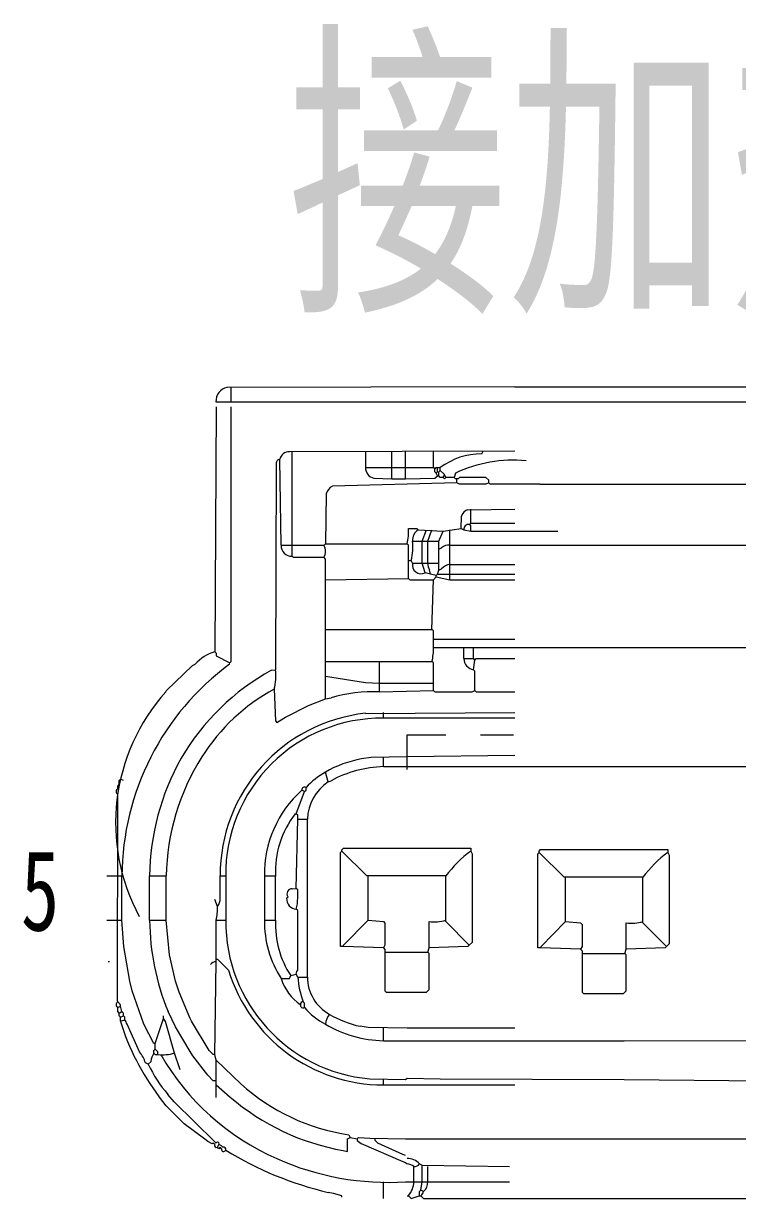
# Model space of a CAD drawing. Header units: inches. Extents: x 47316 to 59086, y 3141 to 11743.
# Drawn here: x 53815.33 to 53830.81, y 9923.17 to 9948.64 of the extents above; entities that cross this region are included whole.
import ezdxf

# ---------------------------------------------------------------- set-up
doc = ezdxf.new("R2010")
doc.units = ezdxf.units.IN
doc.header["$MEASUREMENT"] = 0
doc.styles.add('MtX_FangSong_GB2312', font='')
doc.styles.get('MtX_FangSong_GB2312').set_extended_font_data('FangSong_GB2312')

msp = doc.modelspace()

# ---------------------------------------------------------------- linework, layer by layer
at = {"color": 0, "linetype": 'Continuous', "lineweight": 15}
for p, q in [((53825.979, 9940.768), (53819.739, 9940.753)), ((53819.829, 9940.438), (53819.829, 9940.768)), ((53819.502, 9940.333), (53819.472, 9935.023)), ((53819.499, 9940.438), (53819.829, 9940.438)), ((53819.829, 9940.438), (53825.979, 9940.438)), ((53819.832, 9934.813), (53819.832, 9940.333)), ((53825.982, 9939.373), (53821.092, 9939.358)), ((53821.152, 9937.333), (53821.152, 9939.373)), ((53822.742, 9939.373), (53822.742, 9939.013)), ((53823.312, 9939.013), (53823.312, 9939.373)), ((53823.612, 9939.013), (53823.612, 9939.373)), ((53824.212, 9939.013), (53824.212, 9939.373)), ((53825.262, 9939.313), (53825.292, 9939.373)), ((53820.807, 9939.103), (53820.792, 9934.633)), ((53820.912, 9937.333), (53820.882, 9939.193)), ((53822.742, 9939.013), (53823.312, 9939.013)), ((53823.312, 9939.013), (53823.612, 9939.013)), ((53823.312, 9938.773), (53823.312, 9939.013)), ((53823.612, 9939.013), (53824.212, 9939.013)), ((53823.612, 9938.773), (53823.612, 9939.013)), ((53824.212, 9939.013), (53824.242, 9938.983)), ((53824.242, 9938.983), (53824.272, 9939.013)), ((53824.242, 9938.923), (53824.242, 9938.983)), ((53824.272, 9939.013), (53824.362, 9939.013)), ((53824.302, 9938.923), (53824.302, 9939.013)), ((53824.362, 9938.953), (53824.362, 9939.013)), ((53822.923, 9938.787), (53823.312, 9938.773)), ((53823.312, 9938.773), (53823.612, 9938.773)), ((53823.612, 9938.773), (53824.241, 9938.787)), ((53824.241, 9938.787), (53824.302, 9938.833)), ((53824.272, 9938.893), (53824.242, 9938.923)), ((53824.272, 9938.893), (53824.302, 9938.923)), ((53824.302, 9938.833), (53824.272, 9938.893)), ((53824.302, 9938.833), (53824.332, 9938.833)), ((53824.332, 9938.923), (53824.362, 9938.953)), ((53824.332, 9938.833), (53824.332, 9938.923)), ((53824.362, 9938.803), (53824.332, 9938.833)), ((53824.452, 9938.863), (53824.362, 9938.953)), ((53824.422, 9938.803), (53824.362, 9938.803)), ((53824.422, 9938.803), (53824.452, 9938.863)), ((53824.452, 9938.773), (53824.422, 9938.803)), ((53824.482, 9938.803), (53824.452, 9938.863)), ((53824.482, 9938.803), (53824.452, 9938.773)), ((53824.662, 9938.803), (53824.482, 9938.803)), ((53824.692, 9938.893), (53824.662, 9938.803)), ((53824.692, 9938.773), (53824.662, 9938.803)), ((53824.752, 9938.773), (53824.692, 9938.773)), ((53824.722, 9938.683), (53824.722, 9938.773)), ((53824.782, 9938.803), (53824.752, 9938.773)), ((53825.352, 9938.803), (53824.782, 9938.803)), ((53825.412, 9938.743), (53825.352, 9938.803)), ((53825.412, 9938.683), (53825.412, 9938.743)), ((53824.722, 9938.683), (53822.025, 9938.614)), ((53824.782, 9938.653), (53824.722, 9938.683)), ((53825.352, 9938.653), (53824.782, 9938.653)), ((53825.412, 9938.683), (53825.352, 9938.653)), ((53825.442, 9938.653), (53825.412, 9938.683)), ((53826.522, 9938.653), (53825.442, 9938.653)), ((53821.887, 9938.443), (53821.872, 9937.363)), ((53824.812, 9937.693), (53824.825, 9937.962)), ((53824.962, 9938.098), (53825.982, 9938.113)), ((53825.022, 9937.813), (53825.022, 9938.113)), ((53823.672, 9937.693), (53823.852, 9937.693)), ((53823.852, 9937.693), (53823.882, 9937.663)), ((53824.422, 9937.633), (53824.812, 9937.693)), ((53824.812, 9937.693), (53824.872, 9937.663)), ((53824.992, 9937.783), (53825.022, 9937.813)), ((53825.022, 9937.753), (53824.992, 9937.783)), ((53825.022, 9937.813), (53825.982, 9937.813)), ((53825.022, 9937.633), (53825.022, 9937.753)), ((53823.882, 9937.663), (53824.422, 9937.633)), ((53823.972, 9937.423), (53824.062, 9937.663)), ((53824.092, 9937.423), (53824.182, 9937.663)), ((53824.332, 9937.423), (53824.422, 9937.633)), ((53824.572, 9937.333), (53824.572, 9937.663)), ((53824.872, 9937.663), (53825.022, 9937.633)), ((53825.022, 9937.633), (53826.912, 9937.633)), ((53820.912, 9937.333), (53821.152, 9937.333)), ((53821.152, 9937.333), (53821.842, 9937.333)), ((53821.152, 9937.093), (53821.152, 9937.333)), ((53821.842, 9937.333), (53821.872, 9937.363)), ((53821.872, 9937.363), (53823.642, 9937.363)), ((53823.672, 9937.333), (53823.642, 9937.363)), ((53823.672, 9937.003), (53823.672, 9937.333)), ((53823.762, 9937.423), (53823.972, 9937.423)), ((53823.972, 9937.423), (53824.092, 9937.423)), ((53823.972, 9936.943), (53823.972, 9937.423)), ((53824.092, 9937.423), (53824.332, 9937.423)), ((53824.092, 9936.943), (53824.092, 9937.423)), ((53824.332, 9937.243), (53824.332, 9937.423)), ((53824.332, 9937.243), (53824.392, 9937.273)), ((53824.332, 9936.943), (53824.332, 9937.243)), ((53824.572, 9937.333), (53827.392, 9937.333)), ((53824.572, 9936.913), (53824.572, 9937.333)), ((53821.182, 9937.063), (53821.152, 9937.093)), ((53821.842, 9937.063), (53821.182, 9937.063)), ((53821.872, 9937.033), (53821.842, 9937.063)), ((53821.872, 9936.583), (53821.872, 9937.033)), ((53823.672, 9937.003), (53823.732, 9937.003)), ((53823.672, 9936.613), (53823.672, 9937.003)), ((53823.762, 9936.943), (53823.732, 9937.003)), ((53823.762, 9936.943), (53823.972, 9936.943)), ((53823.972, 9936.943), (53824.092, 9936.943)), ((53824.032, 9936.733), (53823.972, 9936.943)), ((53824.092, 9936.943), (53824.332, 9936.943)), ((53824.332, 9936.793), (53824.332, 9936.943)), ((53824.152, 9936.703), (53824.032, 9936.733)), ((53824.152, 9936.703), (53824.128, 9936.796)), ((53824.272, 9936.673), (53824.152, 9936.703)), ((53824.272, 9936.673), (53824.302, 9936.703)), ((53824.272, 9936.643), (53824.272, 9936.673)), ((53824.302, 9936.703), (53824.332, 9936.793)), ((53824.302, 9936.703), (53824.572, 9936.703)), ((53824.332, 9936.793), (53824.392, 9936.823)), ((53824.572, 9936.913), (53825.982, 9936.913)), ((53824.572, 9936.703), (53824.572, 9936.913)), ((53824.572, 9936.703), (53825.982, 9936.703)), ((53824.572, 9936.583), (53824.572, 9936.703)), ((53821.872, 9936.583), (53823.672, 9936.613)), ((53821.872, 9935.503), (53821.872, 9936.583)), ((53823.672, 9936.613), (53823.702, 9936.583)), ((53823.702, 9936.583), (53824.212, 9936.583)), ((53824.182, 9935.503), (53824.212, 9936.583)), ((53824.212, 9936.583), (53824.272, 9936.643)), ((53824.272, 9936.643), (53824.572, 9936.583)), ((53824.572, 9936.583), (53825.982, 9936.583)), ((53821.872, 9935.503), (53824.182, 9935.503)), ((53821.872, 9934.813), (53821.872, 9935.503)), ((53824.212, 9935.473), (53824.182, 9935.503)), ((53824.212, 9935.293), (53824.212, 9935.473)), ((53824.212, 9935.293), (53825.982, 9935.293)), ((53824.212, 9935.113), (53824.212, 9935.293)), ((53819.472, 9935.023), (53819.502, 9934.993)), ((53819.502, 9934.993), (53819.502, 9934.933)), ((53819.502, 9934.933), (53819.802, 9934.783)), ((53824.212, 9935.113), (53825.982, 9935.113)), ((53824.872, 9934.873), (53824.872, 9935.113)), ((53825.082, 9934.873), (53825.082, 9935.113)), ((53818.428, 9934.18), (53818.992, 9934.723)), ((53818.992, 9934.723), (53819.052, 9934.753)), ((53819.796, 9934.756), (53819.802, 9934.783)), ((53819.802, 9934.783), (53819.832, 9934.813)), ((53820.705, 9934.622), (53820.792, 9934.633)), ((53821.872, 9934.813), (53824.182, 9934.813)), ((53821.872, 9934.483), (53821.872, 9934.813)), ((53823.042, 9934.333), (53823.042, 9934.813)), ((53824.212, 9934.783), (53824.182, 9934.813)), ((53824.212, 9934.333), (53824.212, 9934.783)), ((53824.872, 9934.873), (53825.082, 9934.873)), ((53825.112, 9934.843), (53825.082, 9934.873)), ((53825.082, 9934.633), (53825.112, 9934.843)), ((53825.112, 9934.603), (53825.082, 9934.633)), ((53825.112, 9934.843), (53825.142, 9934.873)), ((53825.142, 9934.873), (53825.982, 9934.873)), ((53822.743, 9934.346), (53821.872, 9934.483)), ((53821.872, 9934.003), (53821.872, 9934.483)), ((53825.112, 9934.183), (53825.112, 9934.603)), ((53818.416, 9934.156), (53818.428, 9934.18)), ((53820.762, 9934.213), (53820.792, 9933.523)), ((53823.042, 9934.333), (53822.743, 9934.346)), ((53824.212, 9934.333), (53823.042, 9934.333)), ((53823.042, 9934.153), (53823.042, 9934.333)), ((53823.042, 9934.153), (53824.212, 9934.183)), ((53824.212, 9934.183), (53824.212, 9934.333)), ((53824.212, 9934.183), (53824.242, 9934.153)), ((53824.242, 9934.153), (53825.052, 9934.153)), ((53825.052, 9934.153), (53825.112, 9934.183)), ((53825.112, 9934.183), (53825.142, 9934.153)), ((53825.142, 9934.153), (53825.982, 9934.153)), ((53821.509, 9933.859), (53821.872, 9934.003)), ((53821.872, 9934.003), (53821.995, 9934.024)), ((53821.005, 9933.607), (53821.509, 9933.859)), ((53822.742, 9933.688), (53825.982, 9933.703)), ((53823.132, 9933.583), (53823.132, 9933.703)), ((53820.792, 9933.523), (53820.822, 9933.493)), ((53820.822, 9933.493), (53820.879, 9933.529)), ((53820.879, 9933.529), (53821.005, 9933.607)), ((53825.982, 9933.583), (53823.132, 9933.583)), ((53823.642, 9932.743), (53823.642, 9933.223)), ((53823.642, 9933.223), (53824.482, 9933.223)), ((53825.232, 9933.223), (53825.952, 9933.223)), ((53822.862, 9932.729), (53822.654, 9932.7)), ((53823.642, 9932.743), (53822.862, 9932.729)), ((53823.132, 9932.533), (53823.132, 9932.743)), ((53825.982, 9932.773), (53823.642, 9932.743)), ((53823.642, 9932.533), (53823.642, 9932.743)), ((53821.932, 9932.203), (53821.872, 9932.413)), ((53823.132, 9932.533), (53823.642, 9932.533)), ((53823.642, 9932.473), (53823.642, 9932.533)), ((53823.642, 9932.533), (53825.982, 9932.533)), ((53817.372, 9932.113), (53817.402, 9932.143)), ((53817.372, 9932.053), (53817.372, 9932.113)), ((53817.402, 9932.233), (53817.432, 9932.263)), ((53817.402, 9932.143), (53817.402, 9932.233)), ((53817.492, 9932.233), (53817.432, 9932.263)), ((53821.452, 9932.023), (53821.452, 9932.083)), ((53821.932, 9932.203), (53821.995, 9932.227)), ((53817.366, 9927.46), (53817.372, 9931.933)), ((53821.242, 9931.513), (53821.422, 9931.993)), ((53821.422, 9931.993), (53821.362, 9932.023)), ((53821.422, 9931.993), (53821.452, 9932.023)), ((53821.215, 9931.507), (53821.242, 9931.513)), ((53821.272, 9931.483), (53821.242, 9931.513)), ((53821.242, 9929.893), (53821.272, 9931.393)), ((53821.272, 9931.393), (53821.272, 9931.483)), ((53821.272, 9931.393), (53821.482, 9931.393)), ((53821.482, 9929.683), (53821.482, 9931.393)), ((53822.202, 9930.673), (53822.232, 9930.703)), ((53822.202, 9929.683), (53822.202, 9930.673)), ((53822.232, 9930.733), (53822.262, 9930.763)), ((53822.232, 9930.703), (53822.232, 9930.733)), ((53822.772, 9930.163), (53822.232, 9930.703)), ((53822.262, 9930.763), (53823.642, 9930.763)), ((53823.642, 9930.763), (53825.022, 9930.763)), ((53825.022, 9930.763), (53825.022, 9930.703)), ((53825.022, 9930.703), (53825.052, 9930.643)), ((53825.052, 9930.643), (53825.052, 9928.723)), ((53826.475, 9930.644), (53826.505, 9930.674)), ((53826.475, 9929.654), (53826.475, 9930.644)), ((53826.505, 9930.704), (53826.535, 9930.734)), ((53826.505, 9930.674), (53826.505, 9930.704)), ((53827.045, 9930.134), (53826.505, 9930.674)), ((53826.535, 9930.734), (53827.915, 9930.734)), ((53827.915, 9930.734), (53829.295, 9930.734)), ((53829.295, 9930.734), (53829.295, 9930.674)), ((53829.295, 9930.674), (53829.325, 9930.614)), ((53829.325, 9930.614), (53829.325, 9928.694)), ((53817.132, 9930.163), (53817.462, 9930.163)), ((53817.462, 9929.683), (53817.462, 9930.163)), ((53818.062, 9930.163), (53818.422, 9930.163)), ((53818.062, 9929.683), (53818.062, 9930.163)), ((53818.422, 9929.683), (53818.422, 9930.163)), ((53819.592, 9930.163), (53819.712, 9930.163)), ((53819.592, 9929.683), (53819.592, 9930.163)), ((53819.712, 9930.163), (53819.712, 9929.683)), ((53820.552, 9930.163), (53820.792, 9930.163)), ((53820.552, 9930.163), (53820.552, 9929.683)), ((53820.792, 9929.683), (53820.792, 9930.163)), ((53823.642, 9930.163), (53822.772, 9930.163)), ((53822.802, 9929.683), (53822.802, 9930.163)), ((53824.482, 9930.163), (53823.642, 9930.163)), ((53824.482, 9929.683), (53824.482, 9930.163)), ((53827.915, 9930.134), (53827.045, 9930.134)), ((53827.075, 9929.654), (53827.075, 9930.134)), ((53828.755, 9930.134), (53827.915, 9930.134)), ((53828.755, 9929.654), (53828.755, 9930.134)), ((53821.155, 9929.882), (53821.242, 9929.893)), ((53821.272, 9929.863), (53821.242, 9929.893)), ((53821.272, 9929.683), (53821.272, 9929.863)), ((53817.462, 9929.203), (53817.462, 9929.683)), ((53818.062, 9929.203), (53818.062, 9929.683)), ((53818.422, 9929.203), (53818.422, 9929.683)), ((53819.532, 9929.503), (53819.472, 9929.653)), ((53819.712, 9929.683), (53819.712, 9929.203)), ((53820.552, 9929.683), (53820.552, 9929.203)), ((53820.792, 9929.203), (53820.792, 9929.683)), ((53821.032, 9929.683), (53821.062, 9929.713)), ((53821.482, 9927.973), (53821.482, 9929.683)), ((53822.202, 9928.633), (53822.202, 9929.683)), ((53822.802, 9929.203), (53822.802, 9929.683)), ((53824.482, 9929.203), (53824.482, 9929.683)), ((53826.475, 9928.604), (53826.475, 9929.654)), ((53827.075, 9929.174), (53827.075, 9929.654)), ((53828.755, 9929.174), (53828.755, 9929.654)), ((53821.272, 9929.413), (53821.242, 9929.443)), ((53821.272, 9928.123), (53821.272, 9929.413)), ((53817.132, 9929.203), (53817.462, 9929.203)), ((53817.506, 9928.634), (53817.462, 9929.203)), ((53818.062, 9929.203), (53818.422, 9929.203)), ((53818.495, 9928.455), (53818.422, 9929.203)), ((53819.502, 9929.203), (53819.712, 9929.203)), ((53819.502, 9928.363), (53819.502, 9929.203)), ((53820.552, 9929.203), (53820.792, 9929.203)), ((53822.268, 9928.66), (53822.802, 9929.203)), ((53822.802, 9929.203), (53823.132, 9929.173)), ((53823.132, 9929.173), (53823.162, 9929.143)), ((53823.162, 9929.143), (53823.162, 9928.663)), ((53824.122, 9928.603), (53824.122, 9929.173)), ((53824.482, 9929.173), (53824.482, 9929.203)), ((53824.992, 9928.663), (53824.482, 9929.173)), ((53826.541, 9928.631), (53827.075, 9929.174)), ((53827.075, 9929.174), (53827.405, 9929.144)), ((53827.405, 9929.144), (53827.435, 9929.114)), ((53827.435, 9929.114), (53827.435, 9928.634)), ((53828.395, 9928.574), (53828.395, 9929.144)), ((53828.755, 9929.144), (53828.755, 9929.174)), ((53829.265, 9928.634), (53828.755, 9929.144)), ((53817.631, 9927.88), (53817.506, 9928.634)), ((53822.262, 9928.633), (53822.202, 9928.633)), ((53822.262, 9928.633), (53822.268, 9928.66)), ((53823.132, 9928.603), (53822.262, 9928.633)), ((53823.162, 9928.663), (53823.132, 9928.603)), ((53823.132, 9928.603), (53823.162, 9928.573)), ((53823.162, 9928.573), (53823.162, 9928.513)), ((53824.092, 9928.513), (53824.122, 9928.603)), ((53824.962, 9928.633), (53824.122, 9928.603)), ((53824.992, 9928.663), (53824.962, 9928.633)), ((53825.052, 9928.723), (53824.992, 9928.663)), ((53826.535, 9928.604), (53826.475, 9928.604)), ((53826.535, 9928.604), (53826.541, 9928.631)), ((53827.405, 9928.574), (53826.535, 9928.604)), ((53827.435, 9928.634), (53827.405, 9928.574)), ((53827.405, 9928.574), (53827.435, 9928.544)), ((53827.435, 9928.544), (53827.435, 9928.484)), ((53828.365, 9928.484), (53828.395, 9928.574)), ((53829.235, 9928.604), (53828.395, 9928.574)), ((53829.265, 9928.634), (53829.235, 9928.604)), ((53829.325, 9928.694), (53829.265, 9928.634)), ((53817.192, 9928.303), (53817.162, 9928.303)), ((53818.623, 9927.88), (53818.495, 9928.455)), ((53819.472, 9926.293), (53819.502, 9928.303)), ((53819.502, 9928.363), (53819.532, 9928.363)), ((53819.502, 9928.303), (53819.502, 9928.363)), ((53819.532, 9928.363), (53819.772, 9928.123)), ((53823.162, 9928.513), (53823.642, 9928.513)), ((53823.162, 9928.513), (53823.162, 9927.673)), ((53823.642, 9928.513), (53824.092, 9928.513)), ((53824.122, 9928.483), (53824.092, 9928.513)), ((53824.122, 9927.703), (53824.122, 9928.483)), ((53827.435, 9928.484), (53827.915, 9928.484)), ((53827.435, 9928.484), (53827.435, 9927.644)), ((53827.915, 9928.484), (53828.365, 9928.484)), ((53828.395, 9928.454), (53828.365, 9928.484)), ((53828.395, 9927.674), (53828.395, 9928.454)), ((53821.122, 9928.003), (53821.242, 9928.033)), ((53821.242, 9928.033), (53821.251, 9928.09)), ((53821.272, 9927.973), (53821.242, 9928.033)), ((53821.251, 9928.09), (53821.272, 9928.123)), ((53817.683, 9927.676), (53817.631, 9927.88)), ((53818.701, 9927.646), (53818.623, 9927.88)), ((53820.912, 9927.943), (53821.092, 9927.943)), ((53821.092, 9927.943), (53821.122, 9928.003)), ((53821.272, 9927.973), (53821.482, 9927.973)), ((53817.936, 9926.95), (53817.683, 9927.676)), ((53818.938, 9927.076), (53818.701, 9927.646)), ((53823.162, 9927.673), (53823.192, 9927.643)), ((53823.192, 9927.643), (53823.612, 9927.643)), ((53823.612, 9927.643), (53824.062, 9927.643)), ((53824.062, 9927.643), (53824.092, 9927.673)), ((53824.092, 9927.673), (53824.122, 9927.703)), ((53827.435, 9927.644), (53827.465, 9927.614)), ((53827.465, 9927.614), (53827.885, 9927.614)), ((53827.885, 9927.614), (53828.335, 9927.614)), ((53828.335, 9927.614), (53828.365, 9927.644)), ((53828.365, 9927.644), (53828.395, 9927.674)), ((53817.372, 9927.433), (53817.366, 9927.46)), ((53817.432, 9927.373), (53817.372, 9927.433)), ((53817.372, 9927.313), (53817.432, 9927.343)), ((53817.372, 9927.223), (53817.372, 9927.313)), ((53817.432, 9927.343), (53817.432, 9927.373)), ((53817.462, 9927.223), (53817.432, 9927.343)), ((53821.422, 9927.403), (53821.392, 9927.433)), ((53821.422, 9927.313), (53821.422, 9927.403)), ((53817.402, 9927.193), (53817.372, 9927.223)), ((53817.402, 9927.193), (53817.462, 9927.223)), ((53817.402, 9927.133), (53817.402, 9927.193)), ((53817.432, 9927.103), (53817.402, 9927.133)), ((53817.432, 9927.103), (53817.492, 9927.133)), ((53817.432, 9927.013), (53817.432, 9927.103)), ((53817.432, 9927.013), (53817.522, 9927.043)), ((53817.492, 9927.193), (53817.462, 9927.223)), ((53817.492, 9927.133), (53817.492, 9927.193)), ((53817.522, 9927.103), (53817.492, 9927.133)), ((53817.522, 9927.043), (53817.522, 9927.103)), ((53818.182, 9926.533), (53818.362, 9927.073)), ((53818.362, 9927.073), (53818.362, 9927.133)), ((53818.406, 9927.007), (53818.362, 9927.073)), ((53818.602, 9926.323), (53818.406, 9927.007)), ((53818.626, 9926.89), (53818.461, 9927.226)), ((53818.968, 9927.016), (53818.938, 9927.076)), ((53819.352, 9926.383), (53818.968, 9927.016)), ((53817.846, 9926.35), (53817.573, 9926.95)), ((53818.152, 9926.533), (53817.936, 9926.95)), ((53818.939, 9926.358), (53818.626, 9926.89)), ((53822.802, 9926.877), (53822.624, 9926.905)), ((53823.642, 9926.863), (53822.802, 9926.877)), ((53823.132, 9926.593), (53823.132, 9926.863)), ((53825.982, 9926.863), (53823.642, 9926.863)), ((53818.182, 9926.533), (53818.152, 9926.533)), ((53818.182, 9926.413), (53818.182, 9926.533)), ((53823.132, 9926.593), (53823.642, 9926.593)), ((53823.642, 9926.593), (53828.352, 9926.593)), ((53818.152, 9926.383), (53818.182, 9926.413)), ((53818.152, 9926.323), (53818.152, 9926.383)), ((53818.152, 9926.323), (53818.182, 9926.293)), ((53818.242, 9926.353), (53818.182, 9926.413)), ((53818.182, 9926.293), (53818.242, 9926.293)), ((53818.242, 9926.293), (53818.242, 9926.353)), ((53818.722, 9925.963), (53818.602, 9926.323)), ((53818.999, 9926.268), (53818.939, 9926.358)), ((53819.322, 9925.843), (53818.999, 9926.268)), ((53819.442, 9926.293), (53819.352, 9926.383)), ((53819.472, 9926.293), (53819.442, 9926.293)), ((53819.502, 9926.173), (53819.472, 9926.293)), ((53818.032, 9926.083), (53817.972, 9926.113)), ((53818.032, 9926.083), (53818.092, 9926.143)), ((53819.502, 9925.723), (53819.502, 9926.173)), ((53819.502, 9926.173), (53820.036, 9925.656)), ((53819.442, 9925.723), (53819.322, 9925.843)), ((53819.502, 9925.723), (53819.442, 9925.723)), ((53819.502, 9925.633), (53819.502, 9925.723)), ((53822.832, 9925.767), (53823.612, 9925.753)), ((53823.132, 9925.633), (53823.132, 9925.753)), ((53823.612, 9925.753), (53823.642, 9925.783)), ((53823.642, 9925.783), (53824.361, 9925.769)), ((53824.361, 9925.769), (53828.352, 9925.753)), ((53819.502, 9925.363), (53819.502, 9925.633)), ((53819.502, 9925.633), (53819.809, 9925.37)), ((53823.132, 9925.633), (53823.612, 9925.633)), ((53823.612, 9925.633), (53825.982, 9925.633)), ((53818.279, 9925.369), (53818.265, 9925.388)), ((53818.422, 9925.183), (53818.279, 9925.369)), ((53818.595, 9925.267), (53818.459, 9925.429)), ((53819.472, 9924.403), (53818.595, 9925.267)), ((53818.812, 9924.793), (53818.422, 9925.183)), ((53819.257, 9924.456), (53818.812, 9924.793)), ((53819.327, 9924.41), (53819.257, 9924.456)), ((53822.352, 9924.463), (53822.412, 9924.493)), ((53822.352, 9924.193), (53822.352, 9924.463)), ((53822.382, 9924.553), (53822.412, 9924.493)), ((53822.412, 9924.493), (53822.562, 9924.463)), ((53822.562, 9924.463), (53822.592, 9924.493)), ((53822.562, 9924.463), (53822.562, 9924.433)), ((53822.592, 9924.493), (53822.832, 9924.477)), ((53822.832, 9924.477), (53823.612, 9924.463)), ((53822.952, 9924.433), (53822.952, 9924.463)), ((53823.612, 9924.463), (53825.982, 9924.463)), ((53819.418, 9924.361), (53819.327, 9924.41)), ((53819.442, 9924.373), (53819.418, 9924.361)), ((53819.472, 9924.343), (53819.442, 9924.373)), ((53819.502, 9924.373), (53819.472, 9924.403)), ((53819.532, 9924.283), (53819.562, 9924.343)), ((53819.562, 9924.253), (53819.532, 9924.283)), ((53819.622, 9924.313), (53819.562, 9924.343)), ((53819.592, 9924.283), (53819.562, 9924.253)), ((53819.622, 9924.253), (53819.592, 9924.283)), ((53819.652, 9924.283), (53819.622, 9924.313)), ((53822.26, 9924.211), (53822.352, 9924.193)), ((53822.562, 9924.433), (53822.649, 9924.367)), ((53822.649, 9924.367), (53823.549, 9923.977)), ((53823.012, 9924.373), (53822.952, 9924.433)), ((53823.549, 9924.127), (53823.012, 9924.373)), ((53823.612, 9924.103), (53823.549, 9924.127)), ((53823.549, 9923.977), (53823.612, 9923.953)), ((53823.612, 9923.953), (53823.642, 9923.923)), ((53823.792, 9923.533), (53823.792, 9923.863)), ((53823.912, 9923.923), (53823.972, 9923.893)), ((53823.972, 9923.893), (53825.862, 9923.863)), ((53823.972, 9923.533), (53823.972, 9923.893)), ((53824.092, 9923.533), (53824.092, 9923.863)), ((53823.132, 9923.173), (53823.132, 9923.533)), ((53823.612, 9923.533), (53823.792, 9923.533)), ((53823.792, 9923.533), (53823.972, 9923.533)), ((53823.942, 9923.353), (53823.972, 9923.533)), ((53823.972, 9923.533), (53824.092, 9923.533)), ((53824.092, 9923.533), (53825.862, 9923.533)), ((53822.05, 9923.281), (53821.934, 9923.305)), ((53822.232, 9923.233), (53822.05, 9923.281)), ((53822.232, 9923.203), (53822.232, 9923.233)), ((53823.642, 9923.233), (53823.672, 9923.233)), ((53823.672, 9923.233), (53823.732, 9923.173)), ((53823.732, 9923.173), (53823.885, 9923.227)), ((53823.885, 9923.227), (53823.912, 9923.233)), ((53823.912, 9923.323), (53823.942, 9923.353)), ((53823.912, 9923.233), (53823.912, 9923.323)), ((53823.912, 9923.233), (53823.942, 9923.233)), ((53824.002, 9923.323), (53823.942, 9923.353)), ((53823.942, 9923.233), (53824.002, 9923.173)), ((53824.002, 9923.173), (53825.862, 9923.173))]:
    msp.add_line(p, q, dxfattribs=at)
at = {"color": 0, "lineweight": 15}
for p, q in [((53825.979, 9940.768), (53839.795, 9940.768)), ((53825.979, 9940.438), (53838.97, 9940.438)), ((53826.522, 9938.653), (53839.887, 9938.653)), ((53827.392, 9937.333), (53839.902, 9937.333)), ((53825.982, 9935.113), (53839.797, 9935.113)), ((53825.982, 9932.533), (53839.677, 9932.533)), ((53828.352, 9926.593), (53842.077, 9926.608)), ((53828.352, 9925.753), (53840.157, 9925.633)), ((53825.982, 9924.463), (53839.092, 9924.463)), ((53825.862, 9923.173), (53839.092, 9923.173))]:
    msp.add_line(p, q, dxfattribs=at)
at = {"color": 0, "linetype": 'Continuous', "lineweight": 15}
for centre, radius, start, end in [((53819.8, 9940.458), 0.301, 101.5503, 183.838), ((53821.091, 9939.143), 0.215, 89.829, 166.4924), ((53825.258, 9937.825), 1.488, 89.8411, 127.0288), ((53820.888, 9939.112), 0.0814, 94.0839, 186.2915), ((53822.964, 9939.005), 0.222, 178.0086, 259.3345), ((53825.942, 9936.28), 2.896, 84.4509, 115.565), ((53822.155, 9938.367), 0.279, 117.7983, 164.3538), ((53824.992, 9937.932), 0.169, 99.9878, 169.8982), ((53822.623, 9937.622), 1.052, 345.7427, 3.8685), ((53824.979, 9937.676), 0.108, 82.9988, 187.0012), ((53824.017, 9937.445), 0.256, 121.8434, 185.0265), ((53821.145, 9937.326), 0.233, 178.2149, 271.7851), ((53821.561, 9937.198), 0.312, 334.359, 25.641), ((53822.556, 9937.298), 1.213, 345.9171, 5.9117), ((53824.548, 9937.103), 0.231, 84.1756, 132.6943), ((53823.946, 9936.902), 0.189, 167.3576, 296.8924), ((53824.371, 9936.933), 0.279, 178.0287, 209.4928), ((53824.587, 9936.657), 0.256, 93.4322, 139.6979), ((53819.762, 9934.11), 0.959, 107.638, 137.8325), ((53823.206, 9935.062), 1.008, 345.6848, 2.894), ((53823.216, 9930.129), 5.754, 126.4667, 179.6572), ((53819.715, 9934.499), 1.085, 344.7269, 7.1019), ((53825.123, 9934.881), 0.251, 181.7698, 260.6021), ((53823.176, 9930.124), 5.133, 118.7846, 149.6669), ((53821.576, 9931.311), 4.252, 138.0048, 208.4389), ((53822.772, 9930.498), 4.223, 118.414, 147.8469), ((53822.912, 9930.894), 3.261, 87.7165, 106.3314), ((53823.12, 9930.18), 3.529, 96.1567, 180.2741), ((53823.095, 9930.199), 3.384, 89.3826, 180.6174), ((53823.378, 9930.107), 5.316, 150.6083, 179.3949), ((53823.366, 9930.089), 4.945, 147.497, 179.1412), ((53823.073, 9930.353), 2.385, 100.1259, 120.2422), ((53822.719, 9930.903), 1.731, 119.2836, 137.0308), ((53823.201, 9930.012), 2.522, 91.5612, 118.5649), ((53821.42, 9932.033), 0.0592, 57.6526, 189.7276), ((53822.499, 9931.358), 1.017, 123.8496, 178.0412), ((53817.402, 9931.993), 0.0671, 116.5651, 243.4349), ((53822.993, 9930.206), 2.442, 131.9223, 181.013), ((53822.807, 9930.267), 2.018, 142.0916, 182.9675), ((53826.667, 9928.518), 2.735, 126.9747, 143.0253), ((53830.94, 9928.489), 2.735, 126.9747, 143.0253), ((53821.144, 9929.778), 0.105, 84.4946, 218.1592), ((53819.334, 9929.669), 0.258, 320.0219, 3.1082), ((53821.259, 9929.669), 0.227, 176.5841, 265.7877), ((53820.315, 9929.681), 0.957, 345.6157, 0.1343), ((53818.526, 9929.452), 1.008, 345.6848, 2.894), ((53823.418, 9929.255), 5.356, 180.5586, 202.2618), ((53823.134, 9929.176), 3.422, 179.5478, 264.9499), ((53822.809, 9929.167), 2.258, 179.0756, 212.8152), ((53822.803, 9929.111), 2.014, 177.3757, 213.3768), ((53824.223, 9930.137), 0.969, 264.0204, 285.5069), ((53828.496, 9930.108), 0.969, 264.0204, 285.5069), ((53819.499, 9928.158), 0.145, 88.9334, 144.1967), ((53823.143, 9929.16), 3.527, 197.0936, 269.8242), ((53821.984, 9928.293), 1.128, 198.0867, 234.682), ((53823.205, 9928.119), 1.938, 184.3253, 200.7324), ((53822.416, 9927.979), 0.934, 180.3893, 240.912), ((53817.402, 9927.373), 0.0671, 116.5651, 243.4349), ((53821.377, 9927.388), 0.0474, 71.5651, 198.4349), ((53821.389, 9927.36), 0.058, 167.5604, 305.0594), ((53822.549, 9928.26), 1.472, 220.0534, 242.627), ((53822.273, 9928.467), 5.055, 196.7211, 217.537), ((53817.291, 9926.856), 0.297, 18.4605, 39.0191), ((53822.24, 9926.919), 0.37, 138.8107, 174.7921), ((53823.132, 9929.188), 2.339, 239.9837, 257.4577), ((53823.189, 9929.179), 2.587, 239.382, 268.7272), ((53817.239, 9925.875), 0.77, 17.9655, 38.0288), ((53818.489, 9926.11), 0.399, 147.8043, 175.3258), ((53818.343, 9927.257), 0.969, 264.0204, 285.5069), ((53823.023, 9929.028), 5.456, 210.0853, 246.1746), ((53820.602, 9927.296), 2.842, 205.2704, 221.0692), ((53823.059, 9929.041), 4.538, 228.2328, 261.4228), ((53823.156, 9929.276), 5.143, 229.3979, 259.9671), ((53819.517, 9924.328), 0.0474, 161.5651, 288.4349), ((53819.534, 9924.361), 0.0337, 327.0948, 159.7751), ((53819.667, 9924.238), 0.0474, 161.5651, 341.5651), ((53819.667, 9924.238), 0.0474, 341.5651, 108.4349), ((53823.662, 9930.632), 7.529, 238.3557, 256.7345), ((53823.248, 9929.505), 5.983, 246.0507, 273.4913), ((53823.648, 9923.693), 0.35, 41.0611, 91.014), ((53823.629, 9923.673), 0.251, 49.3995, 86.9977), ((53823.797, 9924.002), 0.139, 267.7852, 325.3449), ((53823.293, 9923.559), 0.5, 319.3287, 357.0685), ((53823.836, 9923.518), 0.256, 310.2878, 3.315), ((53823.854, 9923.357), 0.152, 305.4554, 347.1644)]:
    msp.add_arc(centre, radius, start, end, dxfattribs=at)

# ---------------------------------------------------------------- texts
at = {"color": 0, "lineweight": 15, "style": 'MtX_FangSong_GB2312', "width": 0.7}
for s, height, p in [('接加热水泵', 5, (53821.048, 9942.904)), ('5', 1.75, (53815.271, 9928.979))]:
    msp.add_text(s, height=height, dxfattribs=at).set_placement(p)

doc.saveas('drawing.dxf')
